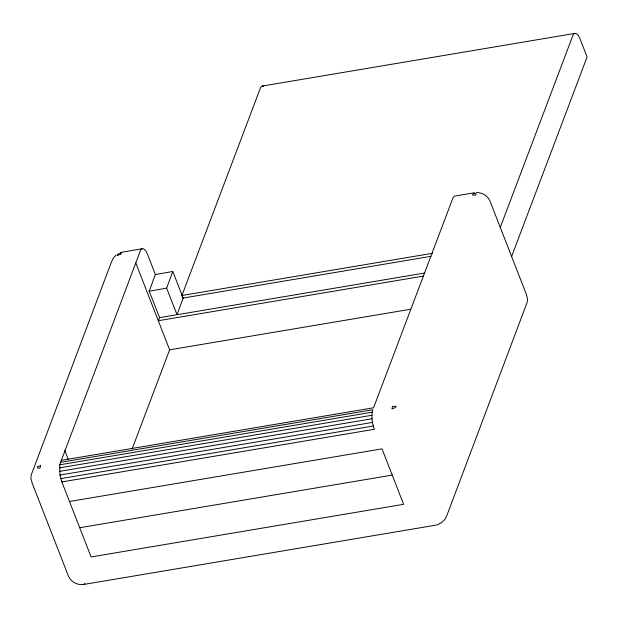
<?xml version="1.0" encoding="UTF-8"?>
<svg xmlns="http://www.w3.org/2000/svg" width="618" height="618" viewBox="0 0 618 618"><rect width="100%" height="100%" fill="white"/><g stroke="black" fill="none" stroke-linecap="round" stroke-linejoin="round"><path stroke-width="0.93" d="M69.479 501.499L382.001 448.861L403.624 504.311L91.101 556.949L61.846 481.924L59.977 475.049L59.683 464.829L140.24 251.086A14.183 4.944 80.4 0 1 147.756 254.848L155.342 274.546L149.193 291.209L159.622 317.652L158.293 320.742L423.322 276.099M61.846 481.924L374.369 429.286C372.229 423.091 370.993 416.177 372.824 409.749L60.301 462.388M172.785 271.464L183.152 298.061L177.011 314.724L166.636 288.127L172.785 271.464L155.342 274.546M182.943 298.139L181.916 295.497L260.248 88.428A14.237 4.959 80.4 0 1 263.693 86.25M132.097 449.039L169.633 349.827L135.759 262.936M500.225 227.555L572.77 35.798A14.237 4.959 80.4 0 1 580.294 39.529L587.1 56.98L511.557 256.655M116.161 254.948L113.388 257.884L111.379 262.148L31.155 475.157L30.9 478.378L32.206 483.214L68.498 576.285C71.07 582.063 77.613 585.424 83.816 584.443L435.814 525.161L439.305 524.072M440.904 523.214L445.03 519.29L447.046 515.033L527.27 302.024L527.525 298.795L526.212 293.959L489.927 200.889C487.556 195.674 481.97 192.306 476.254 192.577M120.85 252.438L142.341 248.699M149.193 291.209L166.636 288.127M262.356 86.041L574.871 33.403M474.601 192.731L454.863 196.06A14.183 4.944 80.4 0 0 452.762 198.448L373.566 407.78L61.051 460.418M181.916 295.497L432.693 253.256M183.152 298.061L430.939 256.331M159.622 317.652L424.79 272.994M169.633 349.827L410.916 309.185M59.683 464.829L372.206 412.191M59.413 467.896L371.936 415.257M59.513 471.38L372.036 418.749M59.977 475.049L372.499 422.411M60.773 478.641L373.295 426.003M79.822 527.71L392.337 475.08M64.782 450.537L68.258 459.46M84.99 583.701A3.685 1.769 -21.3 0 1 84.141 583.778M440.325 522.898A3.685 1.769 -21.3 0 1 439.622 523.407M40.564 465.717L39.946 468.15A3.685 1.769 -21.3 0 1 37.312 466.683L40.564 465.717M392.561 406.428L391.943 408.869A3.685 1.769 -21.3 0 0 396.123 406.25L392.561 406.428M121.429 252.762L120.502 254.407L117.25 255.381A3.685 1.769 -21.3 0 1 121.429 252.762M473.427 193.473L472.5 195.126L476.061 194.948A3.685 1.769 -21.3 0 0 473.427 193.473"/></g></svg>
